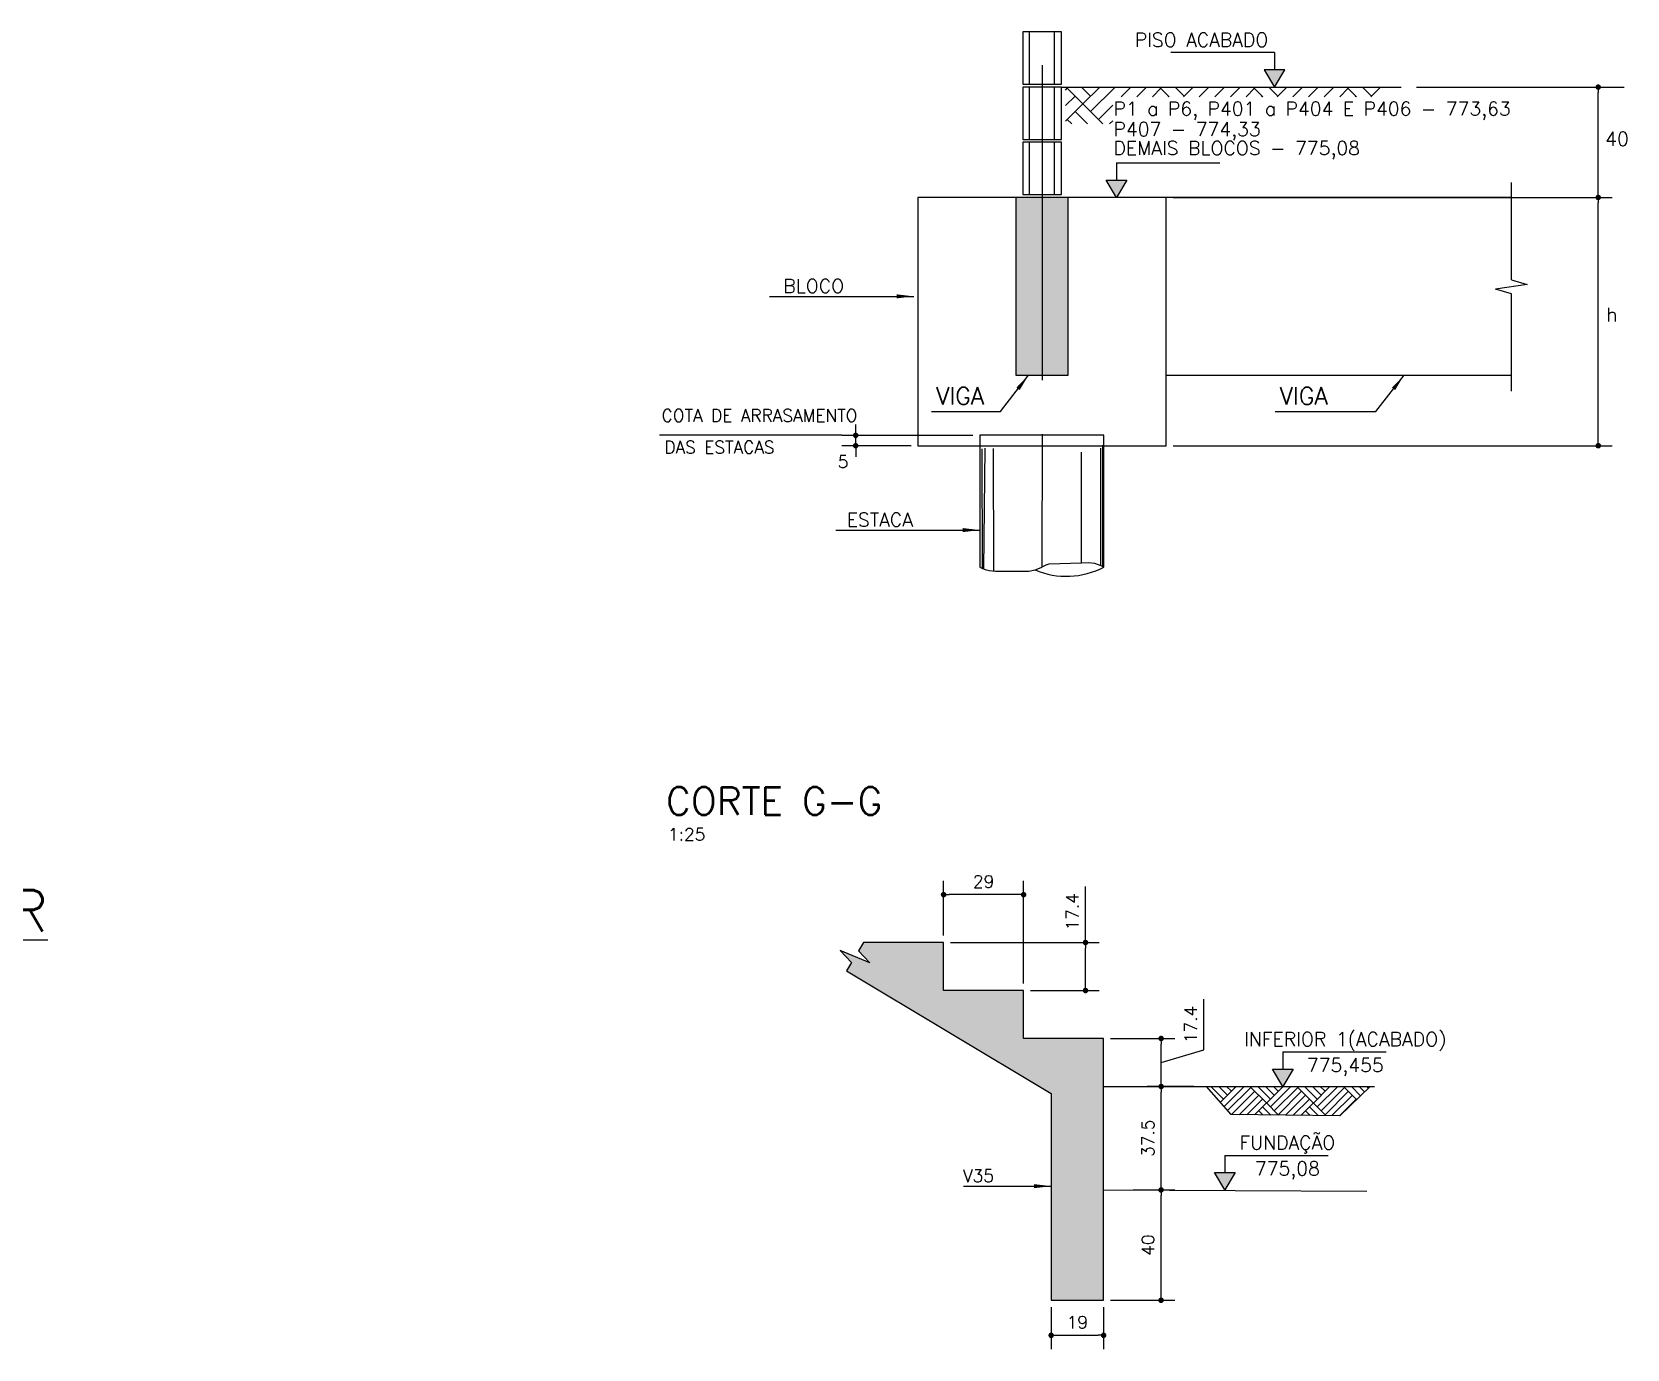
# Model space of a CAD drawing. Extents: x -856 to 20282, y 14720 to 28231.
# Drawn here: x 414 to 1571, y 20991 to 21946 of the extents above; entities that cross this region are included whole.
import ezdxf
from ezdxf.enums import TextEntityAlignment as Align

# ---------------------------------------------------------------- set-up
doc = ezdxf.new("R2010")
doc.units = 0
doc.linetypes.add('ESTILO_TQS_0002', pattern=[0.4, 0.1, -0.3])
doc.layers.get('0').update_dxf_attribs({"linetype": 'CONTINUOUS'})
doc.layers.get('Defpoints').update_dxf_attribs({"linetype": 'CONTINUOUS'})
for name, color, linetype in [('241', 2, 'CONTINUOUS'), ('BLOCO', 3, 'CONTINUOUS'), ('COTA', 1, 'CONTINUOUS'), ('H2', 252, 'CONTINUOUS'), ('H6', 1, 'CONTINUOUS'), ('LINHA_FINA', 1, 'CONTINUOUS'), ('PENA_1', 1, 'CONTINUOUS'), ('PENA_3', 3, 'CONTINUOUS'), ('T1', 2, 'CONTINUOUS'), ('T2', 3, 'CONTINUOUS'), ('T3', 4, 'CONTINUOUS'), ('T4', 6, 'CONTINUOUS'), ('TEXTO', 3, 'CONTINUOUS'), ('VIGAT', 3, 'ESTILO_TQS_0002')]:
    doc.layers.add(name, color=color, linetype=linetype)
doc.styles.add('COTA', font='romans.shx')
doc.styles.add('TEXTO', font='romans.shx', dxfattribs={"height": 10})
doc.styles.add('Texto1', font='romans.shx', dxfattribs={"height": 9})
doc.styles.add('Texto2', font='romans.shx', dxfattribs={"height": 12.5})
doc.styles.add('Texto3', font='romans.shx', dxfattribs={"height": 20})
doc.styles.add('Texto4', font='romans.shx', dxfattribs={"height": 30})
doc.dimstyles.new('forma', dxfattribs={"dimscale": 5, "dimtxt": 1.8, "dimasz": 0.8, "dimexe": 2, "dimexo": 1, "dimgap": 1, "dimtad": 1, "dimdec": 1, "dimzin": 9, "dimdsep": 46, "dimtxsty": 'COTA', "dimblk1": 'DOT', "dimblk2": 'DOT', "dimsah": 1, "dimcen": 0, "dimdle": 1, "dimclrd": 256, "dimclre": 256, "dimclrt": 2, "dimadec": 0, "dimazin": 0, "dimtfac": 1, "dimtdec": 0, "dimtmove": 0, "dimatfit": 3, "dimfxl": 1, "dimtolj": 1, "dimtzin": 0, "dimarcsym": 0})

# ---------------------------------------------------------------- blocks, each defined once
blk = doc.blocks.new('ELEV1')
at = {"color": 1}
for p, q in [((-4.5, -9.5), (-4.5, 9.5)), ((4.5, -9.5), (4.5, 9.5))]:
    blk.add_line(p, q, dxfattribs=at)
blk.add_lwpolyline([(-7, -9.5), (7, -9.5), (7, 9.5), (-7, 9.5), (-7, -9.5)], dxfattribs=at)
blk = doc.blocks.new('ss')
at = {"layer": 'LINHA_FINA'}
blk.add_solid([(0, 0), (-2.5, -0.29), (-2.5, 0.3)], dxfattribs=at)
blk = doc.blocks.new('_Dot')
at = {"color": 0, "linetype": 'ByBlock', "lineweight": -2}
blk.add_line((-0.5, 0), (-1, 0), dxfattribs=at)
at = {"color": 0, "linetype": 'ByBlock', "const_width": 0.5}
blk.add_lwpolyline([(-0.25, 0, 1), (0.25, 0, 1)], format="xyb", close=True, dxfattribs=at)
blk = doc.blocks.new('*D255')
at = {"layer": 'COTA', "lineweight": -2, "transparency": 16777216}
for p, q in [((1241.5, 21825.6), (1559.7, 21825.6)), ((1549.7, 21649.6), (1549.7, 21821.6)), ((1241.5, 21645.6), (1559.7, 21645.6))]:
    blk.add_line(p, q, dxfattribs=at)
at = {"layer": 'Defpoints', "color": 0, "transparency": 16777216}
for p in [(1236.5, 21825.6), (1549.7, 21825.6), (1236.5, 21645.6)]:
    blk.add_point(p, dxfattribs=at)
at = {"layer": 'COTA', "lineweight": -2, "transparency": 16777216, "xscale": 4, "yscale": 4, "zscale": 4}
for p, rotation in [((1549.7, 21825.6), 90), ((1549.7, 21645.6), 270)]:
    blk.add_blockref('_Dot', p, dxfattribs=dict(at, rotation=rotation))
blk = doc.blocks.new('*D256')
at = {"layer": 'COTA', "lineweight": -2, "transparency": 16777216}
for p, q in [((1554.7, 21905.6), (1559.7, 21905.6)), ((1549.7, 21829.6), (1549.7, 21901.6)), ((1276.6, 21825.6), (1559.7, 21825.6))]:
    blk.add_line(p, q, dxfattribs=at)
at = {"layer": 'Defpoints', "color": 0, "transparency": 16777216}
for p in [(1549.7, 21905.6), (1549.7, 21905.6), (1271.6, 21825.6)]:
    blk.add_point(p, dxfattribs=at)
at = {"layer": 'COTA', "lineweight": -2, "transparency": 16777216, "xscale": 4, "yscale": 4, "zscale": 4}
for p, rotation in [((1549.7, 21905.6), 90), ((1549.7, 21825.6), 270)]:
    blk.add_blockref('_Dot', p, dxfattribs=dict(at, rotation=rotation))
blk = doc.blocks.new('elevação')
at = {"layer": 'LINHA_FINA', "linetype": 'Continuous'}
blk.add_hatch(color=256, dxfattribs=at).paths.add_polyline_path([(1.5, 2.5), (-1.5, 2.5), (0, 0)])
at = {"layer": 'LINHA_FINA'}
for p, q in [((0, 5), (-15, 5)), ((0, 5), (0, 2.5)), ((-1.5, 2.5), (0, 0)), ((1.5, 2.5), (-1.5, 2.5)), ((0, 0), (1.5, 2.5))]:
    blk.add_line(p, q, dxfattribs=at)
at = {"layer": 'TEXTO', "linetype": 'Continuous', "style": 'TEXTO'}
for p in [(-8.5, 5.25), (-8.5, 1.5)]:
    blk.add_attdef('XXXX.XX', text='', height=2, dxfattribs=at).set_placement(p, align=Align.BOTTOM_CENTER)
blk = doc.blocks.new('*D257')
at = {"layer": 'COTA', "lineweight": -2, "transparency": 16777216}
for p, q in [((1011.4, 21657.1), (1011.4, 21661.1)), ((1096.4, 21653.1), (1001.4, 21653.1)), ((1011.4, 21645.6), (1011.4, 21653.1)), ((1051.5, 21645.6), (1001.4, 21645.6)), ((1011.4, 21641.6), (1011.4, 21637.6))]:
    blk.add_line(p, q, dxfattribs=at)
at = {"layer": 'Defpoints', "color": 0, "transparency": 16777216}
for p in [(1011.4, 21653.1), (1101.4, 21653.1), (1056.5, 21645.6)]:
    blk.add_point(p, dxfattribs=at)
at = {"layer": 'COTA', "lineweight": -2, "transparency": 16777216, "xscale": 4, "yscale": 4, "zscale": 4}
for p, rotation in [((1011.4, 21653.1), 270), ((1011.4, 21645.6), 90)]:
    blk.add_blockref('_Dot', p, dxfattribs=dict(at, rotation=rotation))
blk = doc.blocks.new('interrup')
at = {"layer": 'LINHA_FINA'}
for p, q in [((-1, 0), (-0.33, 2.31)), ((0.33, -2.31), (-0.33, 2.31)), ((1, 0), (0.33, -2.31))]:
    blk.add_line(p, q, dxfattribs=at)
blk = doc.blocks.new('elevação_d')
at = {"layer": 'LINHA_FINA', "linetype": 'Continuous'}
blk.add_hatch(color=256, dxfattribs=at).paths.add_polyline_path([(0, 0), (1.5, 2.5), (-1.5, 2.5)])
at = {"layer": 'LINHA_FINA'}
for p, q in [((0, 5), (0, 2.5)), ((0, 5), (15, 5)), ((0, 0), (-1.5, 2.5)), ((-1.5, 2.5), (1.5, 2.5)), ((1.5, 2.5), (0, 0))]:
    blk.add_line(p, q, dxfattribs=at)
at = {"layer": 'TEXTO', "linetype": 'Continuous', "style": 'TEXTO'}
for p in [(9.07, 5.25), (9.07, 1.5)]:
    blk.add_attdef('XXXX.XX', text='', height=2, dxfattribs=at).set_placement(p, align=Align.BOTTOM_CENTER)
blk = doc.blocks.new('*D290')
at = {"layer": 'COTA', "lineweight": -2, "transparency": 16777216}
for p, q in [((1212.6, 21106), (1242.8, 21106)), ((1232.8, 21030), (1232.8, 21102)), ((1196.1, 21026), (1242.8, 21026))]:
    blk.add_line(p, q, dxfattribs=at)
at = {"layer": 'Defpoints', "color": 0, "transparency": 16777216}
for p in [(1207.6, 21106), (1232.8, 21106), (1191.1, 21026)]:
    blk.add_point(p, dxfattribs=at)
at = {"layer": 'COTA', "lineweight": -2, "transparency": 16777216, "xscale": 4, "yscale": 4, "zscale": 4}
for p, rotation in [((1232.8, 21106), 90), ((1232.8, 21026), 270)]:
    blk.add_blockref('_Dot', p, dxfattribs=dict(at, rotation=rotation))
at = {"layer": 'COTA', "color": 2, "transparency": 16777216, "insert": (1223.3, 21066), "char_height": 9, "attachment_point": 5, "rotation": 90, "style": 'COTA'}
blk.add_mtext('\\A1;40 ', dxfattribs=at)
blk = doc.blocks.new('*D291')
at = {"layer": 'COTA', "lineweight": -2, "transparency": 16777216}
for p, q in [((1256.6, 21181), (1222.8, 21181)), ((1232.8, 21110), (1232.8, 21177)), ((1212.6, 21106), (1242.8, 21106))]:
    blk.add_line(p, q, dxfattribs=at)
at = {"layer": 'Defpoints', "color": 0, "transparency": 16777216}
for p in [(1232.8, 21181), (1261.6, 21181), (1207.6, 21106)]:
    blk.add_point(p, dxfattribs=at)
at = {"layer": 'COTA', "lineweight": -2, "transparency": 16777216, "xscale": 4, "yscale": 4, "zscale": 4}
for p, rotation in [((1232.8, 21181), 90), ((1232.8, 21106), 270)]:
    blk.add_blockref('_Dot', p, dxfattribs=dict(at, rotation=rotation))
at = {"layer": 'COTA', "color": 2, "transparency": 16777216, "insert": (1223.3, 21143.5), "char_height": 9, "attachment_point": 5, "rotation": 90, "style": 'COTA'}
blk.add_mtext('\\A1;37.5 ', dxfattribs=at)
blk = doc.blocks.new('*D292')
at = {"layer": 'COTA', "lineweight": -2, "transparency": 16777216}
for p, q in [((1263.8, 21207.7), (1263.8, 21244.3)), ((1196.1, 21215.8), (1242.8, 21215.8)), ((1232.8, 21185), (1232.8, 21211.8)), ((1232.8, 21198.4), (1263.8, 21207.7)), ((1227.8, 21181), (1242.8, 21181))]:
    blk.add_line(p, q, dxfattribs=at)
at = {"layer": 'Defpoints', "color": 0, "transparency": 16777216}
for p in [(1191.1, 21215.8), (1232.8, 21215.8), (1222.8, 21181)]:
    blk.add_point(p, dxfattribs=at)
at = {"layer": 'COTA', "lineweight": -2, "transparency": 16777216, "xscale": 4, "yscale": 4, "zscale": 4}
for p, rotation in [((1232.8, 21215.8), 90), ((1232.8, 21181), 270)]:
    blk.add_blockref('_Dot', p, dxfattribs=dict(at, rotation=rotation))
at = {"layer": 'COTA', "color": 2, "transparency": 16777216, "insert": (1254.3, 21226), "char_height": 9, "attachment_point": 5, "rotation": 90, "style": 'COTA'}
blk.add_mtext('\\A1;17.4 ', dxfattribs=at)
blk = doc.blocks.new('*D293')
at = {"layer": 'COTA', "lineweight": -2, "transparency": 16777216}
for p, q in [((1178, 21285.4), (1178, 21326)), ((1080.1, 21285.4), (1188, 21285.4)), ((1178, 21254.6), (1178, 21281.4)), ((1138.1, 21250.6), (1188, 21250.6))]:
    blk.add_line(p, q, dxfattribs=at)
at = {"layer": 'Defpoints', "color": 0, "transparency": 16777216}
for p in [(1075.1, 21285.4), (1178, 21285.4), (1133.1, 21250.6)]:
    blk.add_point(p, dxfattribs=at)
at = {"layer": 'COTA', "lineweight": -2, "transparency": 16777216, "xscale": 4, "yscale": 4, "zscale": 4}
for p, rotation in [((1178, 21285.4), 90), ((1178, 21250.6), 270)]:
    blk.add_blockref('_Dot', p, dxfattribs=dict(at, rotation=rotation))
at = {"layer": 'COTA', "color": 2, "transparency": 16777216, "insert": (1168.5, 21307.7), "char_height": 9, "attachment_point": 5, "rotation": 90, "style": 'COTA'}
blk.add_mtext('\\A1;17.4 ', dxfattribs=at)
blk = doc.blocks.new('*D294')
at = {"layer": 'COTA', "lineweight": -2, "transparency": 16777216}
for p, q in [((1075.1, 21290.4), (1075.1, 21330.1)), ((1133.1, 21255.6), (1133.1, 21330.1)), ((1129.1, 21320.1), (1079.1, 21320.1))]:
    blk.add_line(p, q, dxfattribs=at)
at = {"layer": 'Defpoints', "color": 0, "transparency": 16777216}
for p in [(1075.1, 21320.1), (1075.1, 21285.4), (1133.1, 21250.6)]:
    blk.add_point(p, dxfattribs=at)
at = {"layer": 'COTA', "lineweight": -2, "transparency": 16777216, "xscale": 4, "yscale": 4, "zscale": 4, "rotation": 180}
blk.add_blockref('_Dot', (1075.1, 21320.1), dxfattribs=at)
at = {"layer": 'COTA', "lineweight": -2, "transparency": 16777216, "xscale": 4, "yscale": 4, "zscale": 4}
blk.add_blockref('_Dot', (1133.1, 21320.1), dxfattribs=at)
at = {"layer": 'COTA', "color": 2, "transparency": 16777216, "insert": (1104.1, 21329.6), "char_height": 9, "attachment_point": 5, "style": 'COTA'}
blk.add_mtext('\\A1;29 ', dxfattribs=at)
blk = doc.blocks.new('*D301')
at = {"layer": 'COTA', "lineweight": -2, "transparency": 16777216}
for p, q in [((1153.1, 21021), (1153.1, 20990.6)), ((1191.1, 21021), (1191.1, 20990.6)), ((1157.1, 21000.6), (1187.1, 21000.6))]:
    blk.add_line(p, q, dxfattribs=at)
at = {"layer": 'Defpoints', "color": 0, "transparency": 16777216}
for p in [(1153.1, 21026), (1191.1, 21026), (1191.1, 21000.6)]:
    blk.add_point(p, dxfattribs=at)
at = {"layer": 'COTA', "lineweight": -2, "transparency": 16777216, "xscale": 4, "yscale": 4, "zscale": 4, "rotation": 180}
blk.add_blockref('_Dot', (1153.1, 21000.6), dxfattribs=at)
at = {"layer": 'COTA', "lineweight": -2, "transparency": 16777216, "xscale": 4, "yscale": 4, "zscale": 4}
blk.add_blockref('_Dot', (1191.1, 21000.6), dxfattribs=at)
at = {"layer": 'COTA', "color": 2, "transparency": 16777216, "insert": (1172.1, 21010.1), "char_height": 9, "attachment_point": 5, "style": 'COTA'}
blk.add_mtext('\\A1;19 ', dxfattribs=at)

msp = doc.modelspace()

# ---------------------------------------------------------------- hatches: boundary and pattern name
at = {"layer": 'H2'}
for points in [[(1127.48, 21696.71), (1165.48, 21696.71), (1165.48, 21825.64), (1127.48, 21825.64)], [(1133.11, 21215.84), (1133.11, 21250.64), (1075.11, 21250.64), (1075.11, 21285.44), (1017.11, 21285.44), (1013.5, 21279.44), (1021.69, 21270.64), (1000.17, 21279.66), (1008.36, 21270.86), (1004.76, 21264.86), (1153.11, 21175.85), (1153.11, 21026.04), (1191.11, 21026.04), (1191.11, 21215.84)]]:
    msp.add_hatch(color=256, dxfattribs=at).paths.add_polyline_path(points)
at = {"layer": 'H6'}
h = msp.add_hatch(dxfattribs=at)
h.set_pattern_fill('AR-PARQ1', color=256, scale=2, angle=45, style=0)
h.set_pattern_definition([(135, (-3374.68, -7239.7), (-33.941125, 0), [24, -24]), (135, (-3371.851, -7236.872), (-33.941125, 0), [24, -24]), (135, (-3369.023, -7234.043), (-33.941125, 0), [24, -24]), (135, (-3366.194, -7231.215), (-33.941125, 0), [24, -24]), (135, (-3363.366, -7228.386), (-33.941125, 0), [24, -24]), (135, (-3360.538, -7225.558), (-33.941125, 0), [24, -24]), (135, (-3357.71, -7222.73), (-33.941125, 0), [24, -24]), (45, (-3391.65, -7222.73), (33.941125, 0), [24, -24]), (45, (-3394.479, -7219.9), (33.941125, 0), [24, -24]), (45, (-3397.307, -7217.073), (33.941125, 0), [24, -24]), (45, (-3400.136, -7214.244), (33.941125, 0), [24, -24]), (45, (-3402.964, -7211.416), (33.941125, 0), [24, -24]), (45, (-3405.792, -7208.587), (33.941125, 0), [24, -24]), (45, (-3408.62, -7205.76), (33.941125, 0), [24, -24])])
h.paths.add_polyline_path([(1265.8, 21181.04), (1384.37, 21181.04), (1362.42, 21159.84), (1283.54, 21160.61)])
at = {"layer": 'LINHA_FINA', "linetype": 'Continuous'}
msp.add_hatch(color=256, dxfattribs=at).paths.add_polyline_path([(1200.37, 21825.64), (1207.87, 21838.14), (1192.87, 21838.14)])

# ---------------------------------------------------------------- linework, layer by layer
at = {"layer": 'BLOCO'}
msp.add_line((1236.48, 21696.71), (1486.73, 21696.71), dxfattribs=at)
msp.add_lwpolyline([(1486.73, 21825.64), (1056.48, 21825.64), (1056.48, 21645.64), (1236.48, 21645.64), (1236.48, 21825.64)], dxfattribs=at)
at = {"layer": 'COTA'}
for p, q in [((1146.48, 21921.64), (1146.48, 21693.14)), ((1160.48, 21905.64), (1406.83, 21905.64)), ((1417.95, 21905.64), (1568.58, 21905.64)), ((1001.39, 21653.14), (869.06, 21653.14))]:
    msp.add_line(p, q, dxfattribs=at)
at = {"layer": 'H6'}
for p, q in [((1163.44, 21903.48), (1164.75, 21904.79)), ((1176.06, 21893.48), (1163.86, 21905.68)), ((1181.72, 21899.14), (1175.17, 21905.68)), ((1176.06, 21893.48), (1188.27, 21905.68)), ((1181.72, 21887.82), (1199.58, 21905.68)), ((1187.38, 21904.79), (1186.48, 21905.68)), ((1203.9, 21898.68), (1210.9, 21905.68)), ((1215.21, 21898.68), (1222.21, 21905.68)), ((1226.52, 21898.68), (1232.63, 21904.79)), ((1238.74, 21898.68), (1231.74, 21905.68)), ((1249.6, 21899.14), (1243.05, 21905.68)), ((1249.15, 21898.68), (1256.15, 21905.68)), ((1255.26, 21904.79), (1254.37, 21905.68)), ((1260.46, 21898.68), (1267.46, 21905.68)), ((1271.78, 21898.68), (1278.78, 21905.68)), ((1283.09, 21898.68), (1290.09, 21905.68)), ((1294.41, 21898.68), (1300.51, 21904.79)), ((1306.62, 21898.68), (1299.62, 21905.68)), ((1317.48, 21899.14), (1310.93, 21905.68)), ((1317.03, 21898.68), (1324.03, 21905.68)), ((1323.14, 21904.79), (1322.25, 21905.68)), ((1328.35, 21898.68), (1335.35, 21905.68)), ((1339.66, 21898.68), (1346.66, 21905.68)), ((1350.97, 21898.68), (1357.97, 21905.68)), ((1362.29, 21898.68), (1368.4, 21904.79)), ((1374.5, 21898.68), (1367.5, 21905.68)), ((1385.37, 21899.14), (1378.82, 21905.68)), ((1384.91, 21898.68), (1391.91, 21905.68)), ((1391.02, 21904.79), (1390.13, 21905.68)), ((1163.44, 21892.17), (1170.41, 21899.14)), ((1163.44, 21880.86), (1176.06, 21893.48)), ((1190.67, 21878.87), (1176.06, 21893.48)), ((1187.38, 21882.17), (1197.7, 21892.49)), ((1237.84, 21898.68), (1238.29, 21899.14)), ((1305.72, 21898.68), (1306.17, 21899.14)), ((1373.6, 21898.68), (1374.05, 21899.14)), ((1168.05, 21878.87), (1164.75, 21882.17)), ((1179.36, 21878.87), (1170.41, 21887.82)), ((1195.39, 21878.87), (1197.7, 21881.17))]:
    msp.add_line(p, q, dxfattribs=at)
at = {"layer": 'LINHA_FINA'}
for p, q in [((1200.37, 21850.64), (1200.37, 21838.14)), ((1200.37, 21850.64), (1275.37, 21850.64)), ((1200.37, 21825.64), (1192.87, 21838.14)), ((1192.87, 21838.14), (1207.87, 21838.14)), ((1207.87, 21838.14), (1200.37, 21825.64)), ((1486.73, 21765.79), (1486.73, 21836.36)), ((948.98, 21753.88), (1053.48, 21753.88)), ((1486.73, 21685.23), (1486.73, 21755.79)), ((1116.34, 21670.37), (1136.75, 21696.71)), ((1388.54, 21670.37), (1408.94, 21696.71)), ((1066.47, 21670.37), (1116.34, 21670.37)), ((1315.55, 21670.37), (1388.54, 21670.37)), ((996.89, 21584.41), (1101.38, 21584.41)), ((1089.43, 21108.72), (1153.11, 21108.72))]:
    msp.add_line(p, q, dxfattribs=at)
at = {"layer": 'PENA_1'}
for p, q in [((1101.38, 21653.14), (1101.38, 21646.72)), ((1191.38, 21653.14), (1101.38, 21653.14)), ((1146.48, 21654.05), (1146.38, 21557.64)), ((1191.38, 21646.72), (1191.38, 21653.14)), ((1093.88, 21645.64), (1198.88, 21645.64)), ((1101.38, 21646.71), (1101.38, 21557.64)), ((1103.39, 21556.7), (1102.98, 21643.3)), ((1104.38, 21556.33), (1105.26, 21643.9)), ((1111.61, 21554.54), (1111.2, 21643.7)), ((1175.05, 21560.56), (1175.03, 21640.93)), ((1189.08, 21558.7), (1189.06, 21643.9)), ((1190.67, 21557.98), (1190.66, 21646.08)), ((1191.38, 21557.65), (1191.38, 21646.72)), ((1191.11, 21181.04), (1387.51, 21181.04)), ((1191.11, 21106.16), (1381.93, 21105.16))]:
    msp.add_line(p, q, dxfattribs=at)
for points in [[(1101.38, 21557.64), (1103.39, 21556.7), (1105.36, 21555.96), (1108.1, 21555.19), (1112.68, 21554.55), (1137, 21554.73), (1141.39, 21555.64), (1143.52, 21556.36), (1146.38, 21557.64)], [(1191.38, 21557.65), (1189.37, 21558.59), (1187.4, 21559.33), (1184.66, 21560.1), (1180.08, 21560.74), (1175.05, 21560.56), (1151.37, 21559.65), (1149.24, 21558.93), (1146.38, 21557.64)]]:
    msp.add_lwpolyline(points, dxfattribs=at)
msp.add_lwpolyline([(1265.8, 21181.04), (1384.37, 21181.04), (1362.42, 21159.84), (1283.54, 21160.61)], close=True, dxfattribs=at)
msp.add_arc((1164.3, 21608.66), 57.76, 246.63435, 297.96273, dxfattribs=at)
at = {"layer": 'PENA_3'}
for points in [[(1127.48, 21696.71), (1165.48, 21696.71), (1165.48, 21825.64), (1127.48, 21825.64)], [(1133.11, 21215.84), (1133.11, 21250.64), (1075.11, 21250.64), (1075.11, 21285.44), (1017.11, 21285.44), (1013.5, 21279.44), (1021.69, 21270.64), (1000.17, 21279.66), (1008.36, 21270.86), (1004.76, 21264.86), (1153.11, 21175.85), (1153.11, 21026.04), (1191.11, 21026.04), (1191.11, 21215.84)]]:
    msp.add_lwpolyline(points, close=True, dxfattribs=at)

# ---------------------------------------------------------------- block references
at = {"layer": '241', "xscale": 2, "yscale": 2, "zscale": 2}
for p in [(1146.48, 21926.64), (1146.48, 21886.64), (1146.48, 21846.64)]:
    msp.add_blockref('ELEV1', p, dxfattribs=at)
at = {"layer": 'COTA', "xscale": 5, "yscale": 5, "zscale": 5}
for p in [(1053.48, 21753.88), (1101.38, 21584.41), (1153.11, 21108.72)]:
    msp.add_blockref('ss', p, dxfattribs=at)
at = {"layer": 'LINHA_FINA', "xscale": 5, "yscale": 5, "zscale": 5, "rotation": 90}
msp.add_blockref('interrup', (1486.73, 21760.79), dxfattribs=at)
at = {"layer": 'PENA_1'}
ref = msp.add_blockref('elevação', (1314.91, 21905.64), dxfattribs=dict(at, xscale=5, yscale=5, zscale=5))
ref.add_attrib('XXXX.XX', 'PISO ACABADO', dxfattribs={"layer": 'TEXTO', "linetype": 'Continuous', "height": 10, "style": 'TEXTO'}).set_placement((1262.1, 21931.89), align=Align.BOTTOM_CENTER)
at = {"layer": 'T2', "xscale": 5, "yscale": 5, "zscale": 5, "rotation": 52.244}
for p in [(1136.75, 21696.71), (1408.94, 21696.71)]:
    msp.add_blockref('ss', p, dxfattribs=at)
at = {"layer": 'VIGAT'}
ref = msp.add_blockref('elevação_d', (1320.97, 21181.04), dxfattribs=dict(at, xscale=5, yscale=5, zscale=5))
ref.add_attrib('XXXX.XX', 'INFERIOR 1(ACABADO)', dxfattribs={"layer": 'TEXTO', "linetype": 'Continuous', "height": 10, "style": 'TEXTO'}).set_placement((1366.33, 21207.29), align=Align.BOTTOM_CENTER)
ref.add_attrib('XXXX.XX', '775,455', dxfattribs={"layer": 'TEXTO', "linetype": 'Continuous', "height": 10, "style": 'TEXTO'}).set_placement((1366.33, 21188.54), align=Align.BOTTOM_CENTER)
ref = msp.add_blockref('elevação_d', (1279.01, 21106.04), dxfattribs=dict(at, xscale=5, yscale=5, zscale=5))
ref.add_attrib('XXXX.XX', 'FUNDAÇÃO', dxfattribs={"layer": 'TEXTO', "linetype": 'Continuous', "height": 10, "style": 'TEXTO'}).set_placement((1324.36, 21132.29), align=Align.BOTTOM_CENTER)
ref.add_attrib('XXXX.XX', '775,08', dxfattribs={"layer": 'TEXTO', "linetype": 'Continuous', "height": 10, "style": 'TEXTO'}).set_placement((1324.36, 21113.54), align=Align.BOTTOM_CENTER)

# ---------------------------------------------------------------- texts
at = {"layer": 'T1', "style": 'Texto1'}
for s, p in [('COTA DE ARRASAMENTO', (870.69, 21663)), ('DAS ESTACAS', (872.7, 21640.08)), ('5', (998.45, 21629.52)), ('1:25', (875.4, 21359.31)), ('V35', (1089.2, 21111.76))]:
    msp.add_text(s, height=9, dxfattribs=at).set_placement(p)
at = {"layer": 'T2', "style": 'Texto2'}
for p in [(1069.72, 21675.47), (1318.8, 21675.47)]:
    msp.add_text('VIGA', height=12.5, dxfattribs=at).set_placement(p)
at = {"layer": 'T3', "style": 'Texto3'}
msp.add_text('CORTE G-G', height=20, dxfattribs=at).set_placement((873.85, 21377.93))
at = {"layer": 'T4', "style": 'Texto4'}
msp.add_text('%%UFORMA DO POÇO DO ELEVADOR', height=30, dxfattribs=at).set_placement((-209.5, 21293.37))
at = {"layer": 'TEXTO', "style": 'TEXTO'}
for s, p in [('P1 a P6, P401 a P404 E P406 - 773,63', (1198.29, 21884.95)), ('P407 - 774,33', (1198.29, 21870.15)), ('DEMAIS BLOCOS - 775,08', (1198.29, 21856.41))]:
    msp.add_text(s, height=10, dxfattribs=at).set_placement(p)
at = {"layer": 'TEXTO', "linetype": 'Continuous', "style": 'TEXTO'}
for s, p in [('40', (1554.76, 21863.12)), ('h', (1555.45, 21735.68))]:
    msp.add_text(s, height=10, dxfattribs=at).set_placement(p)
for tag, p in [('BLOCO', (980.98, 21753.42)), ('ESTACA', (1028.89, 21583.95))]:
    msp.add_attdef(tag, text='', height=10, dxfattribs=at).set_placement(p, align=Align.BOTTOM_CENTER)

# ---------------------------------------------------------------- dimensions: what is measured, and where the dimension line sits
at = {"layer": 'COTA'}
for base, p1, p2, picture, middle in [((1549.7, 21905.64), (1271.6, 21825.64), (1549.7, 21905.64), '*D256', (1549.7, 21865.64)), ((1549.7, 21825.64), (1236.48, 21645.64), (1236.48, 21825.64), '*D255', (1549.7, 21735.64))]:
    dim = msp.add_linear_dim(base=base, p1=p1, p2=p2, angle=90, text=' ', dimstyle='forma', override={"dimscale": 5, "dimpost": ' '}, dxfattribs=at)
    dim.commit()
    dim.dimension.update_dxf_attribs({"geometry": picture, "text_midpoint": middle})
dim = msp.add_linear_dim(base=(1011.39, 21653.14), p1=(1056.48, 21645.64), p2=(1101.38, 21653.14), angle=90, text=' ', dimstyle='forma', override={"dimscale": 5, "dimpost": ' '}, dxfattribs=at)
dim.commit()
dim.dimension.update_dxf_attribs({"geometry": '*D257', "text_midpoint": (1011.39, 21649.39), "dimtype": 160})
for base, p1, p2, picture, middle in [((1075.11, 21320.14), (1133.11, 21250.64), (1075.11, 21285.44), '*D294', (1104.11, 21329.64)), ((1191.11, 21000.61), (1153.11, 21026.04), (1191.11, 21026.04), '*D301', (1172.11, 21010.11))]:
    dim = msp.add_linear_dim(base=base, p1=p1, p2=p2, dimstyle='forma', override={"dimlfac": 0.5, "dimpost": ' '}, dxfattribs=at)
    dim.commit()
    dim.dimension.update_dxf_attribs({"geometry": picture, "text_midpoint": middle})
for base, p1, p2, override, picture, middle in [((1178.03, 21285.44), (1133.11, 21250.64), (1075.11, 21285.44), {"dimlfac": 0.5, "dimpost": ' '}, '*D293', (1168.53, 21307.72)), ((1232.83, 21215.84), (1222.83, 21181.04), (1191.11, 21215.84), {"dimlfac": 0.5, "dimpost": ' ', "dimtmove": 1}, '*D292', (1254.33, 21212.74)), ((1232.83, 21181.04), (1207.62, 21106.04), (1261.61, 21181.04), {"dimlfac": 0.5, "dimpost": ' ', "dimtmove": 1}, '*D291', (1223.33, 21143.54)), ((1232.83, 21106.04), (1191.11, 21026.04), (1207.62, 21106.04), {"dimlfac": 0.5, "dimpost": ' '}, '*D290', (1223.33, 21066.04))]:
    dim = msp.add_linear_dim(base=base, p1=p1, p2=p2, angle=90, dimstyle='forma', override=override, dxfattribs=at)
    dim.commit()
    dim.dimension.update_dxf_attribs({"geometry": picture, "text_midpoint": middle})

doc.saveas('drawing.dxf')
